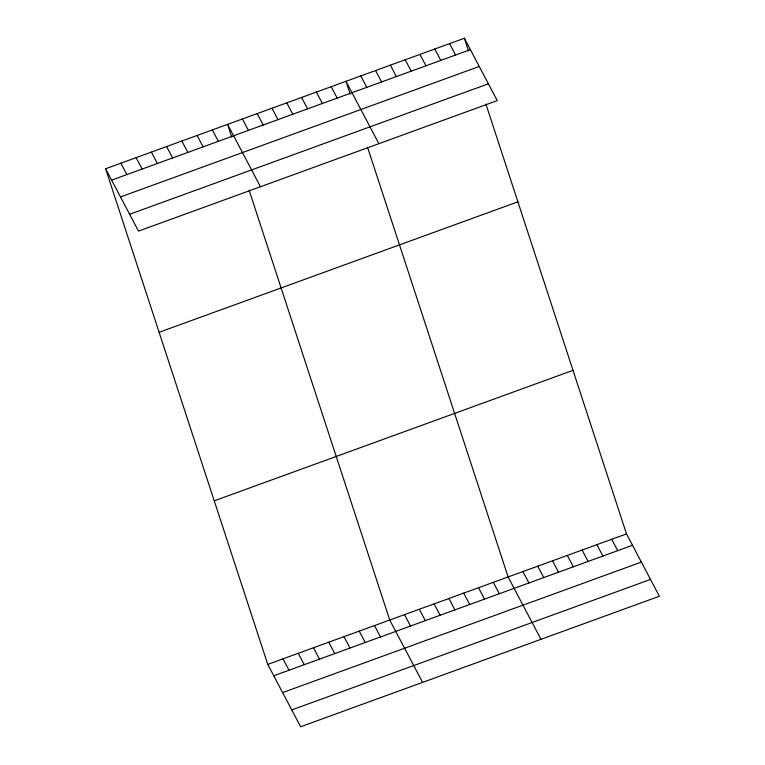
<?xml version="1.0" encoding="UTF-8"?>
<svg xmlns="http://www.w3.org/2000/svg" width="765" height="765" viewBox="0 0 765 765"><rect width="100%" height="100%" fill="white"/><g stroke="black" fill="none" stroke-linecap="round" stroke-linejoin="round"><path stroke-width="1.15" d="M105.618 168.749L464.374 38.25L497.25 100.607L138.494 231.107L105.618 168.749L267.75 664.393L300.626 726.75L659.382 596.251L626.506 533.894L485.918 104.097M111.623 180.138L470.379 49.639M120.488 196.959L479.244 66.459M129.629 214.286L488.386 83.787M159.12 332.306L517.876 201.817M214.248 500.826L573.004 370.337M267.75 664.393L626.506 533.894M273.755 675.782L632.512 545.282M282.62 692.602L641.376 562.103M291.761 709.93L650.518 579.43M449.571 43.634L455.577 55.023M434.778 49.017L440.783 60.406M419.975 54.401L425.981 65.79M405.182 59.785L411.188 71.174M390.38 65.168L396.385 76.557M375.586 70.552L381.582 81.941M611.704 539.277L617.709 550.666M360.784 75.936L366.789 87.325M596.91 544.661L602.916 556.05M378.866 143.667L345.981 81.31L350.15 94.057M582.108 550.045L588.113 561.433M331.188 86.694L337.193 98.083M567.314 555.428L573.32 566.817M316.385 92.077L322.39 103.466M552.512 560.812L558.517 572.201M301.592 97.461L307.597 108.85M537.709 566.196L543.714 577.585M286.789 102.845L292.794 114.234M522.916 571.579L528.921 582.968M271.986 108.228L277.991 119.617M540.989 639.32L508.113 576.963L367.525 147.167M257.193 113.612L263.198 125.001M493.32 582.347L499.325 593.736M242.39 118.996L248.395 130.385M478.517 587.721L484.522 599.11M260.473 186.737L227.597 124.379L231.766 137.126M463.724 593.105L469.72 604.493M212.345 129.926L218.35 141.315M448.921 598.488L454.926 609.877M197.102 135.472L203.108 146.861M434.118 603.872L440.124 615.261M181.85 141.018L187.855 152.407M419.325 609.256L425.33 620.644M166.607 146.564L172.613 157.953M404.522 614.639L410.528 626.028M151.355 152.111L157.361 163.5M422.605 682.38L389.729 620.023L249.132 190.227M136.113 157.657L142.118 169.046M374.477 625.569L380.482 636.958M120.86 163.203L126.866 174.592M359.234 631.115L365.24 642.504M343.982 636.662L349.988 648.051M328.74 642.208L334.745 653.597M313.487 647.754L319.493 659.143M298.245 653.3L304.25 664.689M282.993 658.847L288.998 670.236M464.374 38.25L468.543 50.997"/></g></svg>
